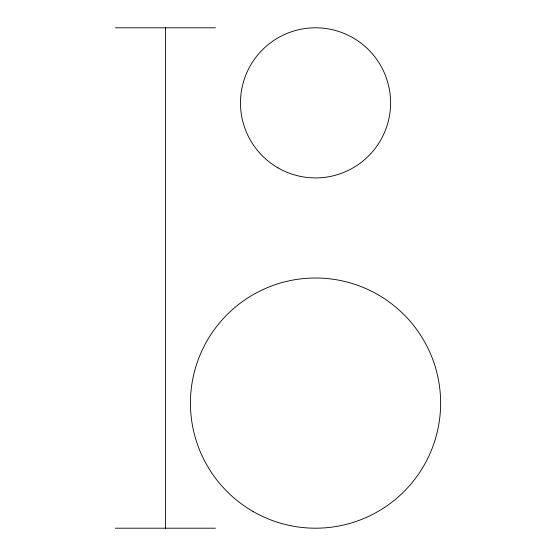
<?xml version="1.0" encoding="UTF-8"?>
<svg xmlns="http://www.w3.org/2000/svg" width="556" height="556" viewBox="0 0 556 556"><rect width="100%" height="100%" fill="white"/><g stroke="black" fill="none" stroke-linecap="round" stroke-linejoin="round"><path stroke-width="0.83" d="M115.37 27.8L215.45 27.8M115.37 528.2L215.45 528.2M165.41 27.8L165.41 528.2M252.98 511.437A125.1 125.1 0 0 0 440.63 403.1A125.1 125.1 0 0 0 252.98 294.763A125.1 125.1 0 0 0 252.98 511.437M278 167.863A75.06 75.06 0 0 0 390.59 102.86A75.06 75.06 0 0 0 278 37.857A75.06 75.06 0 0 0 278 167.863"/></g></svg>
